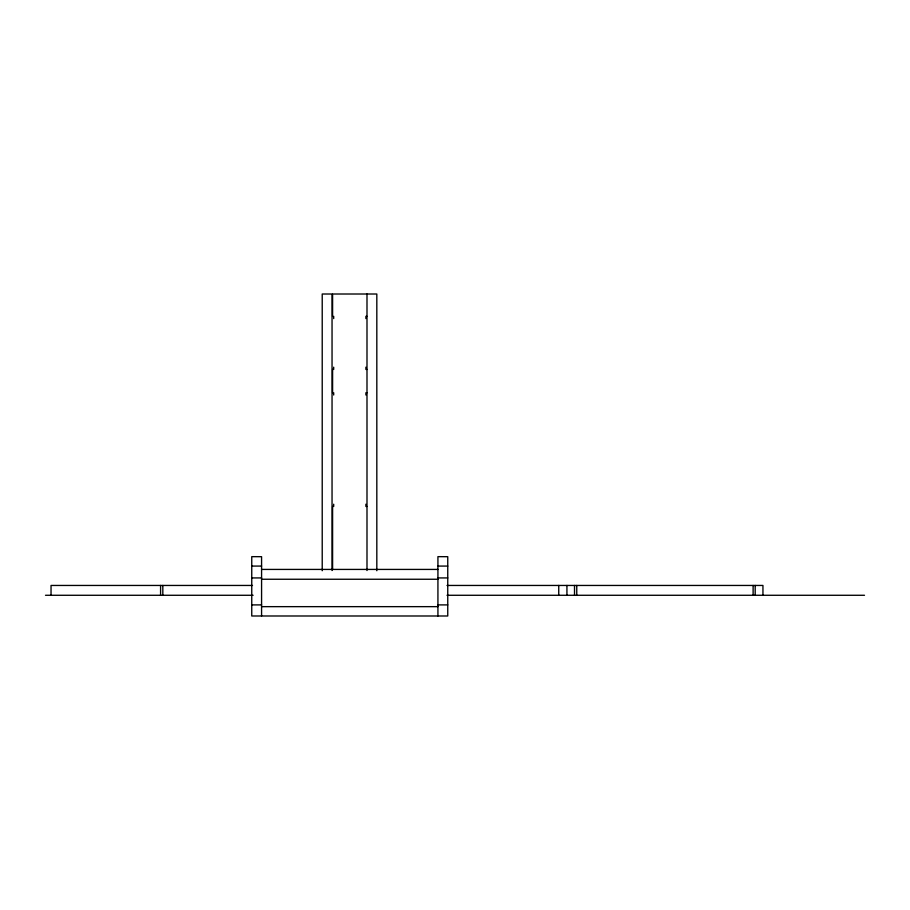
<?xml version="1.0" encoding="UTF-8"?>
<svg xmlns="http://www.w3.org/2000/svg" width="910" height="910" viewBox="0 0 910 910"><rect width="100%" height="100%" fill="white"/><g stroke="black" fill="none" stroke-linecap="round" stroke-linejoin="round"><path stroke-width="1.36" d="M366.992 316.35L365.9 316.35L365.9 318.58M366.992 369.414L365.9 369.414L365.9 367.174M366.992 392.767L365.9 392.767L365.9 395.008M366.992 506.438L365.9 506.438L365.9 504.208M251.751 566.077L261.579 566.077M437.926 566.077L447.754 566.077M261.602 569.421L437.96 569.421M251.751 577.93L261.579 577.93M437.926 577.93L447.754 577.93M261.579 579.249L437.96 579.249M252.502 585.448L51.04 585.448L51.04 595.277M447.003 585.448L762.944 585.448L762.944 595.277M45.5 595.277L253.094 595.277M447.003 595.277L864.5 595.277M251.751 604.9L261.579 604.9M437.926 604.9L447.754 604.9M261.579 606.652L437.938 606.652M755.186 585.448L755.186 595.277M753.116 585.448L753.116 595.277M576.758 585.448L576.758 595.277M574.517 585.448L574.517 595.277M566.93 585.437L566.93 595.277M558.74 585.448L558.74 595.277M437.926 615.99L437.926 556.658L447.754 556.692L447.754 615.99L251.751 615.99L251.751 556.658L261.579 556.692L261.579 615.99M376.82 570.729L376.82 294.01L332.594 294.01L332.594 316.35L333.686 316.35L333.686 318.58M366.992 294.01L366.992 570.513M333.686 367.174L333.686 369.414L332.594 369.414L332.594 392.767L333.686 392.767L333.686 395.008M333.686 504.208L333.686 506.438L332.594 506.438L332.594 569.637M332.048 570.513L332.048 294.01L322.22 294.01L322.22 570.729M162.822 585.448L162.822 595.277M160.581 585.448L160.581 595.277"/></g></svg>
